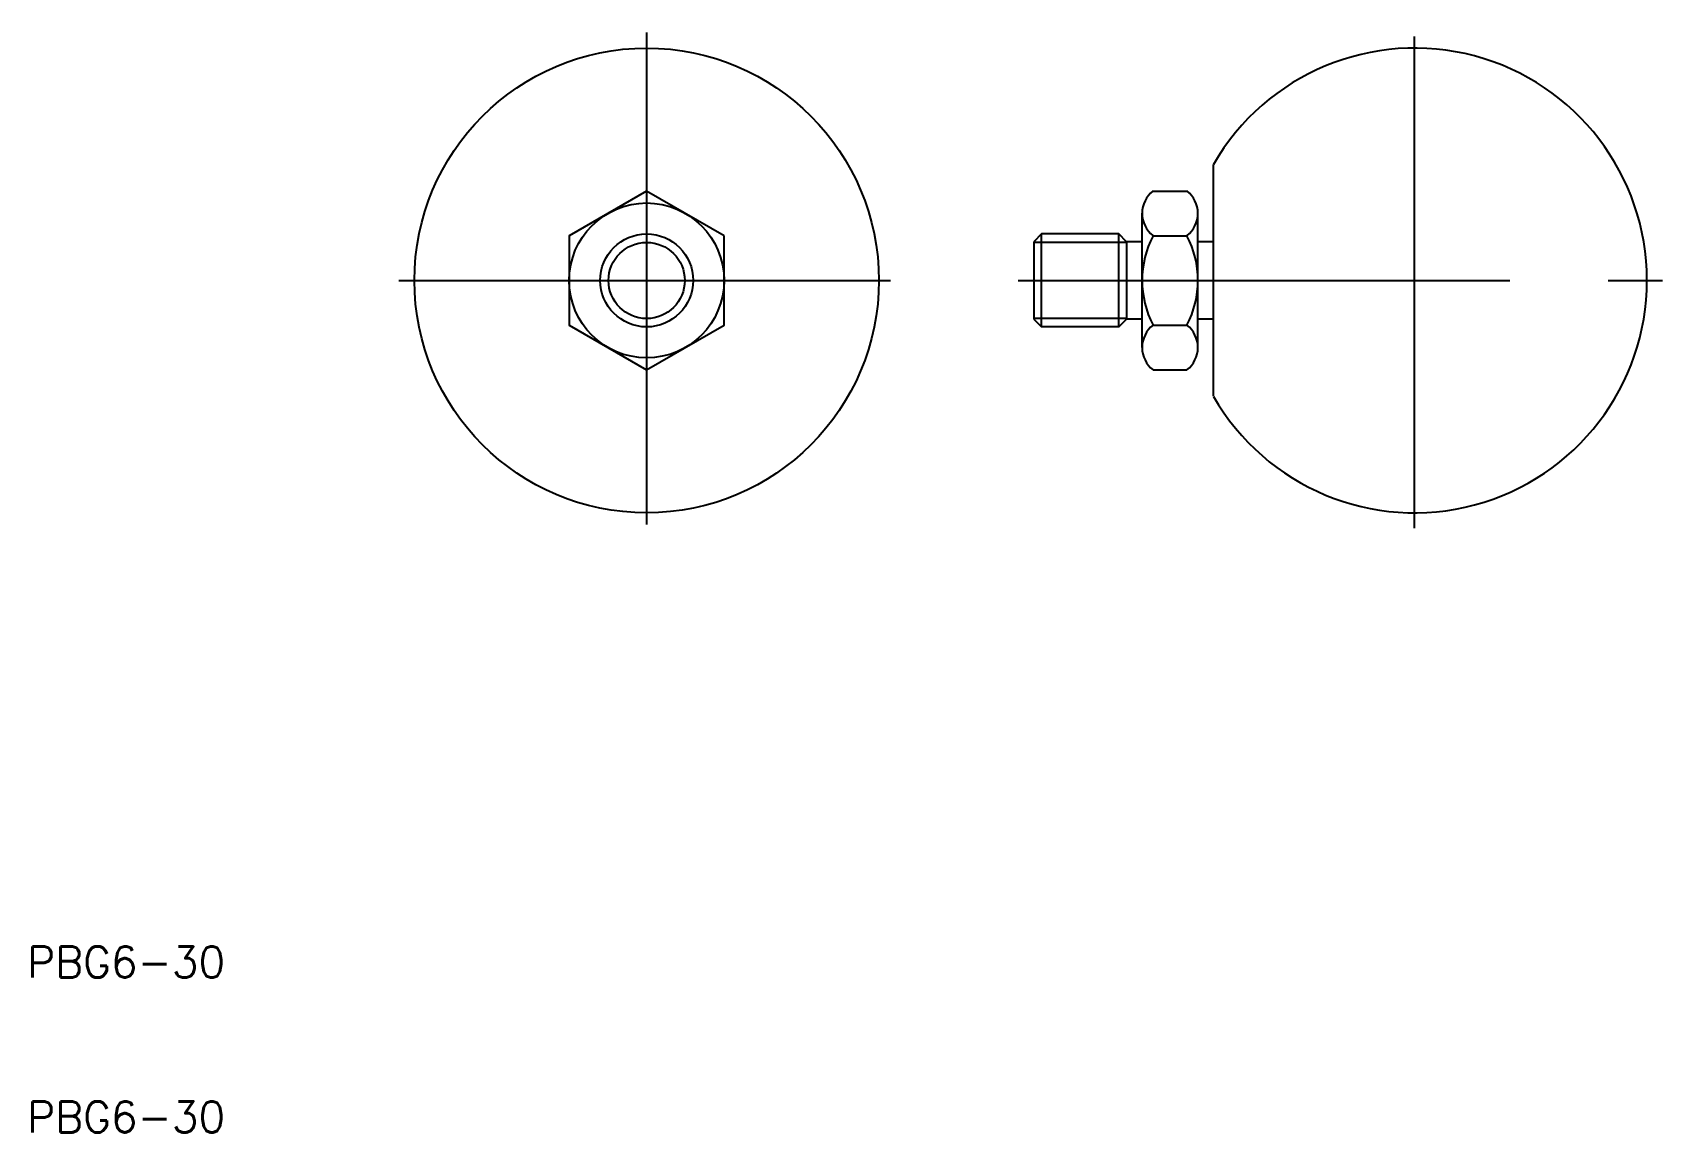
# Model space of a CAD drawing. Extents: x 10 to 116, y 10 to 81.
import ezdxf

# ---------------------------------------------------------------- set-up
doc = ezdxf.new("R2010")
doc.units = 0
doc.linetypes.add('CENTER', pattern=[50.8, 31.75, -6.35, 6.35, -6.35])
doc.layers.get('0').update_dxf_attribs({"linetype": 'CONTINUOUS'})
doc.layers.add('CENTER', color=1, linetype='CENTER')
doc.styles.get("Standard").update_dxf_attribs({"font": 'txt.shx'})

msp = doc.modelspace()

# ---------------------------------------------------------------- linework, layer by layer
at = {"color": 7, "linetype": 'CONTINUOUS'}
for p, q in [((86.6, 57.52), (86.6, 72.48)), ((82.71, 70.77), (84.89, 70.77)), ((82, 60.68), (82, 69.34)), ((85.6, 60.68), (85.6, 69.34)), ((75.5, 68), (75, 67.5)), ((75, 67.5), (75, 62.5)), ((80.5, 68), (75.5, 68)), ((75.5, 62), (75.5, 68)), ((80.5, 62), (80.5, 68)), ((81, 67.5), (80.5, 68)), ((81, 67.5), (81, 62.5)), ((82, 67.5), (81, 67.5)), ((82.71, 67.89), (84.89, 67.89)), ((86.6, 67.5), (85.6, 67.5)), ((75, 62.5), (75.5, 62)), ((80.5, 62), (81, 62.5)), ((82, 62.5), (81, 62.5)), ((82.71, 62.11), (84.89, 62.11)), ((86.6, 62.5), (85.6, 62.5)), ((80.5, 62), (75.5, 62)), ((82.71, 59.23), (84.89, 59.23))]:
    msp.add_line(p, q, dxfattribs=at)
at = {"color": 3, "linetype": 'CONTINUOUS'}
for p, q in [((81, 67.46), (75, 67.46)), ((81, 62.54), (75, 62.54))]:
    msp.add_line(p, q, dxfattribs=at)
at = {"color": 7, "linetype": 'CONTINUOUS'}
msp.add_lwpolyline([(55, 67.89), (50, 70.77), (45, 67.89), (45, 62.11), (50, 59.23), (55, 62.11)], close=True, dxfattribs=at)
for radius in [15, 5, 3]:
    msp.add_circle((50, 65), radius, dxfattribs=at)
at = {"color": 3, "linetype": 'CONTINUOUS'}
msp.add_circle((50, 65), 2.46, dxfattribs=at)
at = {"color": 7, "linetype": 'CONTINUOUS'}
for centre, radius, start, end in [((99.6, 65), 15, 209.9264, 150.0736), ((83.83, 69.33), 1.83, 127.8195, 232.1805), ((83.77, 69.33), 1.83, 307.8195, 52.1805), ((88.25, 65), 6.25, 152.4759, 207.5241), ((79.35, 65), 6.25, 332.4759, 27.5241), ((83.83, 60.67), 1.83, 127.8195, 232.1805), ((83.77, 60.67), 1.83, 307.8195, 52.1805)]:
    msp.add_arc(centre, radius, start, end, dxfattribs=at)
at = {"layer": 'CENTER', "color": 1, "linetype": 'CENTER'}
for p, q in [((50, 81), (50, 49)), ((99.6, 49), (99.6, 81)), ((34, 65), (66, 65)), ((74, 65), (115.6, 65))]:
    msp.add_line(p, q, dxfattribs=at)

# ---------------------------------------------------------------- texts
at = {"color": 7, "linetype": 'CONTINUOUS'}
for p in [(10, 20), (10, 10)]:
    msp.add_text('PBG6-30', height=2, dxfattribs=at).set_placement(p)

doc.saveas('drawing.dxf')
